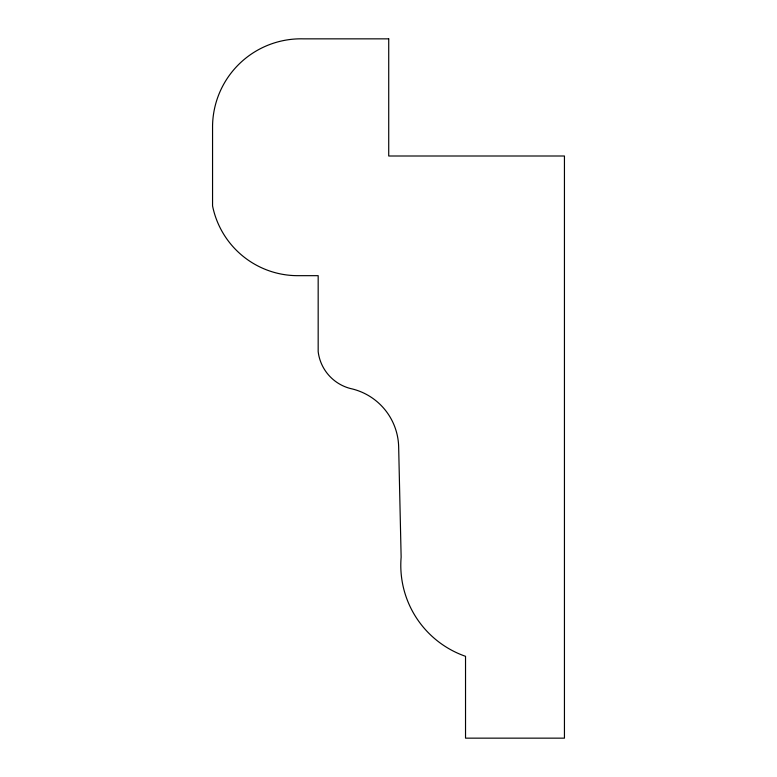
<?xml version="1.0" encoding="UTF-8"?>
<svg xmlns="http://www.w3.org/2000/svg" width="777" height="777" viewBox="0 0 777 777"><rect width="100%" height="100%" fill="white"/><g stroke="black" fill="none" stroke-linecap="round" stroke-linejoin="round"><path stroke-width="1.17" d="M388.723 38.85L303.312 38.85A88.413 88.413 0 0 0 212.558 125.67L212.558 205.886A86.956 86.956 0 0 0 298.475 275.67L318.172 275.67L318.172 351.622A43.483 43.483 0 0 0 350.369 388.5A61.218 61.218 0 0 1 398.659 446.775L401.136 557.128A96.387 96.387 0 0 0 465.53 656.312L465.53 738.15L564.442 738.15L564.442 156.002L388.723 156.002L388.723 38.85"/></g></svg>
